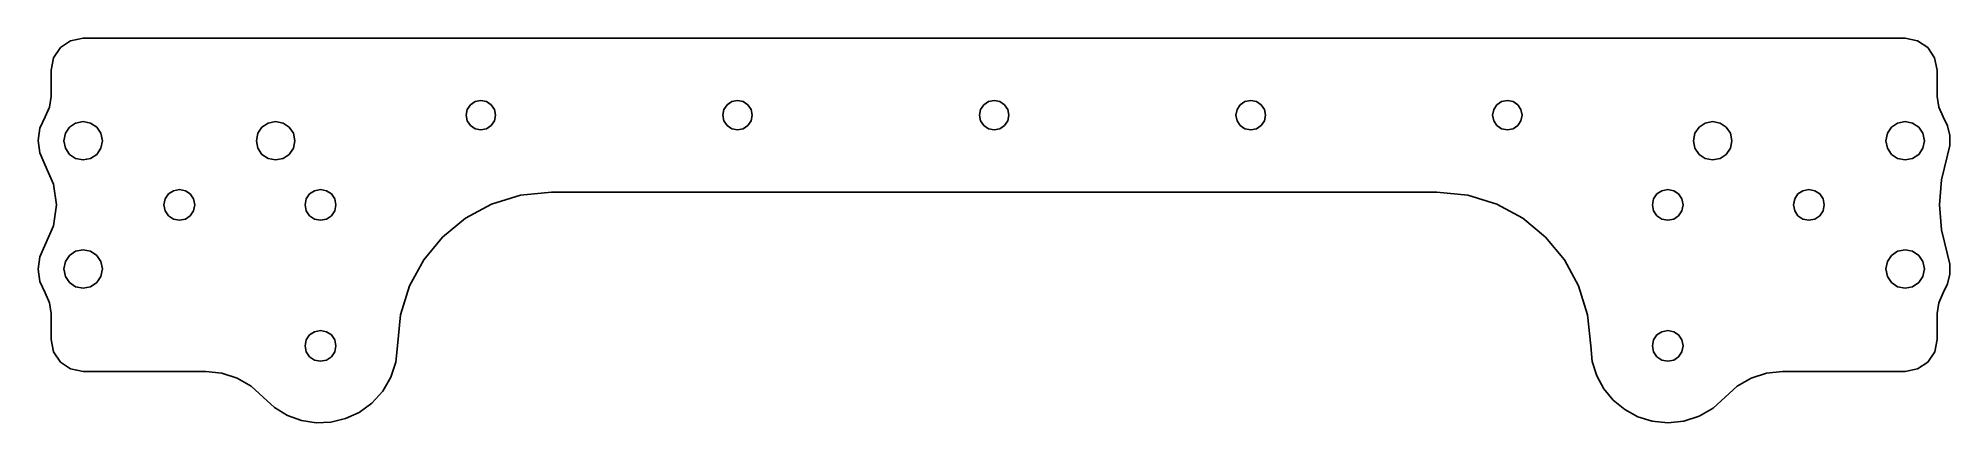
# Model space of a CAD drawing. Extents: x 0 to 149, y 0 to 30.
import ezdxf

# ---------------------------------------------------------------- set-up
doc = ezdxf.new("R2010")
doc.units = 0

msp = doc.modelspace()

# ---------------------------------------------------------------- linework, layer by layer
at = {"layer": 'Layer 1'}
for p, q in [((2.703836, 29.979788), (1.908794, 29.44412)), ((3.67716, 30.1762), (2.703836, 29.979788)), ((145.67524, 30.17616), (3.67716, 30.1762)), ((146.648348, 29.979748), (145.67524, 30.17616)), ((147.442916, 29.44408), (146.648348, 29.979748)), ((1.37265, 28.649552), (1.17602, 27.67644)), ((1.908794, 29.44412), (1.37265, 28.649552)), ((147.978586, 28.649513), (147.442916, 29.44408)), ((148.175, 27.6764), (147.978586, 28.649513)), ((1.17602, 27.67644), (1.17602, 25.641)), ((148.175, 25.64105), (148.175, 27.6764)), ((1.17602, 25.641), (1.05837, 24.808669)), ((34.67598, 25.32687), (34.228398, 25.236414)), ((35.123777, 25.236414), (34.67598, 25.32687)), ((54.67548, 25.32687), (54.227898, 25.236414)), ((55.123277, 25.236414), (54.67548, 25.32687)), ((74.67626, 25.32687), (74.228462, 25.236414)), ((75.12384, 25.236414), (74.67626, 25.32687)), ((94.67576, 25.32687), (94.227963, 25.236414)), ((95.123557, 25.236414), (94.67576, 25.32687)), ((114.67529, 25.32687), (114.227705, 25.236414)), ((115.123085, 25.236414), (114.67529, 25.32687)), ((148.292649, 24.808719), (148.175, 25.64105)), ((0.714377, 24.04248), (0.312636, 23.145828)), ((1.05837, 24.808669), (0.714377, 24.04248)), ((33.616939, 24.624001), (33.5267, 24.1762)), ((33.5267, 24.1762), (33.61694, 23.729203)), ((33.5267, 24.1762), (33.5267, 24.1762)), ((33.863112, 24.989765), (33.616939, 24.624001)), ((34.228398, 25.236414), (33.863112, 24.989765)), ((35.489538, 24.989765), (35.123777, 25.236414)), ((35.736185, 24.624001), (35.489538, 24.989765)), ((35.82664, 24.1762), (35.736185, 24.624001)), ((35.736185, 23.729203), (35.82664, 24.1762)), ((53.616439, 24.624001), (53.5262, 24.1762)), ((53.5262, 24.1762), (53.61644, 23.729203)), ((53.5262, 24.1762), (53.5262, 24.1762)), ((53.862612, 24.989765), (53.616439, 24.624001)), ((54.227898, 25.236414), (53.862612, 24.989765)), ((55.489038, 24.989765), (55.123277, 25.236414)), ((55.735685, 24.624001), (55.489038, 24.989765)), ((55.82614, 24.1762), (55.735685, 24.624001)), ((55.735685, 23.729203), (55.82614, 24.1762)), ((73.616055, 24.624001), (73.5256, 24.1762)), ((73.5256, 24.1762), (73.616055, 23.729203)), ((73.5256, 24.1762), (73.5256, 24.1762)), ((73.862701, 24.989765), (73.616055, 24.624001)), ((74.228462, 25.236414), (73.862701, 24.989765)), ((75.489127, 24.989765), (75.12384, 25.236414)), ((75.7353, 24.624001), (75.489127, 24.989765)), ((75.82554, 24.1762), (75.7353, 24.624001)), ((75.735301, 23.729203), (75.82554, 24.1762)), ((93.615555, 24.624001), (93.5251, 24.1762)), ((93.5251, 24.1762), (93.615555, 23.729203)), ((93.5251, 24.1762), (93.5251, 24.1762)), ((93.862202, 24.989765), (93.615555, 24.624001)), ((94.227963, 25.236414), (93.862202, 24.989765)), ((95.489318, 24.989765), (95.123557, 25.236414)), ((95.735965, 24.624001), (95.489318, 24.989765)), ((95.82642, 24.1762), (95.735965, 24.624001)), ((95.735965, 23.729203), (95.82642, 24.1762)), ((113.61624, 24.624001), (113.526, 24.1762)), ((113.526, 24.1762), (113.61624, 23.729203)), ((113.526, 24.1762), (113.526, 24.1762)), ((113.862415, 24.989765), (113.61624, 24.624001)), ((114.227705, 25.236414), (113.862415, 24.989765)), ((115.488846, 24.989765), (115.123085, 25.236414)), ((115.735494, 24.624001), (115.488846, 24.989765)), ((115.82595, 24.1762), (115.735494, 24.624001)), ((115.735494, 23.729203), (115.82595, 24.1762)), ((148.63664, 24.04253), (148.292649, 24.808719)), ((148.976607, 23.337834), (148.63664, 24.04253)), ((0.312636, 23.145828), (0.176253, 22.19091)), ((2.294355, 22.760484), (2.17634, 22.1766)), ((2.616105, 23.237524), (2.294355, 22.760484)), ((3.093141, 23.559274), (2.616105, 23.237524)), ((3.67702, 23.67729), (3.093141, 23.559274)), ((4.260687, 23.559274), (3.67702, 23.67729)), ((4.737252, 23.237524), (4.260687, 23.559274)), ((5.058529, 22.760484), (4.737252, 23.237524)), ((5.17633, 22.1766), (5.058529, 22.760484)), ((17.294122, 22.760484), (17.1763, 22.1766)), ((17.615548, 23.237524), (17.294122, 22.760484)), ((18.09252, 23.559274), (17.615548, 23.237524)), ((18.67698, 23.67729), (18.09252, 23.559274)), ((19.260641, 23.559274), (18.67698, 23.67729)), ((19.737204, 23.237524), (19.260641, 23.559274)), ((20.058479, 22.760484), (19.737204, 23.237524)), ((20.17628, 22.1766), (20.058479, 22.760484)), ((33.61694, 23.729203), (33.863113, 23.363851)), ((33.863113, 23.363851), (34.2284, 23.117354)), ((34.2284, 23.117354), (34.67598, 23.02692)), ((34.67598, 23.02692), (35.123778, 23.117354)), ((35.123778, 23.117354), (35.489538, 23.363851)), ((35.489538, 23.363851), (35.736185, 23.729203)), ((53.61644, 23.729203), (53.862613, 23.363851)), ((53.862613, 23.363851), (54.2279, 23.117354)), ((54.2279, 23.117354), (54.67548, 23.02692)), ((54.67548, 23.02692), (55.123278, 23.117354)), ((55.123278, 23.117354), (55.489038, 23.363851)), ((55.489038, 23.363851), (55.735685, 23.729203)), ((73.616055, 23.729203), (73.862702, 23.363851)), ((73.862702, 23.363851), (74.228463, 23.117354)), ((74.228463, 23.117354), (74.67626, 23.02692)), ((74.67626, 23.02692), (75.123842, 23.117354)), ((75.123842, 23.117354), (75.489128, 23.363851)), ((75.489128, 23.363851), (75.735301, 23.729203)), ((93.615555, 23.729203), (93.862203, 23.363851)), ((93.862203, 23.363851), (94.227964, 23.117354)), ((94.227964, 23.117354), (94.67576, 23.02692)), ((94.67576, 23.02692), (95.123558, 23.117354)), ((95.123558, 23.117354), (95.489318, 23.363851)), ((95.489318, 23.363851), (95.735965, 23.729203)), ((113.61624, 23.729203), (113.862415, 23.363851)), ((113.862415, 23.363851), (114.227705, 23.117354)), ((114.227705, 23.117354), (114.67529, 23.02692)), ((114.67529, 23.02692), (115.123085, 23.117354)), ((115.123085, 23.117354), (115.488846, 23.363851)), ((115.488846, 23.363851), (115.735494, 23.729203)), ((129.293017, 22.760484), (129.175, 22.1766)), ((129.61477, 23.237524), (129.293017, 22.760484)), ((130.09181, 23.559274), (129.61477, 23.237524)), ((130.67569, 23.67729), (130.09181, 23.559274)), ((131.259353, 23.559274), (130.67569, 23.67729)), ((131.735915, 23.237524), (131.259353, 23.559274)), ((132.05719, 22.760484), (131.735915, 23.237524)), ((132.17499, 22.1766), (132.05719, 22.760484)), ((144.293016, 22.760484), (144.175, 22.1766)), ((144.614765, 23.237524), (144.293016, 22.760484)), ((145.091802, 23.559274), (144.614765, 23.237524)), ((145.67568, 23.67729), (145.091802, 23.559274)), ((146.259344, 23.559274), (145.67568, 23.67729)), ((146.73591, 23.237524), (146.259344, 23.559274)), ((147.057188, 22.760484), (146.73591, 23.237524)), ((147.17499, 22.1766), (147.057188, 22.760484)), ((149.150823, 22.584564), (148.976607, 23.337834)), ((149.155797, 21.811656), (149.150823, 22.584564)), ((0.176253, 22.19091), (0.305487, 21.234702)), ((0.305487, 21.234702), (0.700596, 20.33418)), ((2.17634, 22.1766), (2.294356, 21.592938)), ((2.17634, 22.1766), (2.17634, 22.1766)), ((2.294356, 21.592938), (2.616106, 21.116375)), ((2.616106, 21.116375), (3.093143, 20.7951)), ((4.260684, 20.7951), (4.73725, 21.116375)), ((4.73725, 21.116375), (5.058529, 21.592938)), ((5.058529, 21.592938), (5.17633, 22.1766)), ((17.1763, 22.1766), (17.294122, 21.592938)), ((17.1763, 22.1766), (17.1763, 22.1766)), ((17.294122, 21.592938), (17.615549, 21.116375)), ((17.615549, 21.116375), (18.092522, 20.7951)), ((19.260643, 20.7951), (19.737205, 21.116375)), ((19.737205, 21.116375), (20.05848, 21.592938)), ((20.05848, 21.592938), (20.17628, 22.1766)), ((129.175, 22.1766), (129.293017, 21.592938)), ((129.175, 22.1766), (129.175, 22.1766)), ((129.293017, 21.592938), (129.61477, 21.116375)), ((129.61477, 21.116375), (130.09181, 20.7951)), ((131.259353, 20.7951), (131.735915, 21.116375)), ((131.735915, 21.116375), (132.05719, 21.592938)), ((132.05719, 21.592938), (132.17499, 22.1766)), ((144.175, 22.1766), (144.293016, 21.592938)), ((144.175, 22.1766), (144.175, 22.1766)), ((144.293016, 21.592938), (144.614765, 21.116375)), ((144.614765, 21.116375), (145.091802, 20.7951)), ((146.259344, 20.7951), (146.73591, 21.116375)), ((146.73591, 21.116375), (147.057188, 21.592938)), ((147.057188, 21.592938), (147.17499, 22.1766)), ((148.506675, 19.132037), (148.98804, 21.04805)), ((148.98804, 21.04805), (149.155797, 21.811656)), ((0.700596, 20.33418), (1.374201, 18.80322)), ((3.093143, 20.7951), (3.67702, 20.6773)), ((3.67702, 20.6773), (4.260684, 20.7951)), ((18.092522, 20.7951), (18.67698, 20.6773)), ((18.67698, 20.6773), (19.260643, 20.7951)), ((130.09181, 20.7951), (130.67569, 20.6773)), ((130.67569, 20.6773), (131.259353, 20.7951)), ((145.091802, 20.7951), (145.67568, 20.6773)), ((145.67568, 20.6773), (146.259344, 20.7951)), ((1.374201, 18.80322), (1.598736, 17.176401)), ((10.327602, 18.025796), (10.070361, 17.644274)), ((10.709124, 18.283038), (10.327602, 18.025796)), ((11.1763, 18.37737), (10.709124, 18.283038)), ((11.643476, 18.283038), (11.1763, 18.37737)), ((12.024998, 18.025796), (11.643476, 18.283038)), ((12.282239, 17.644274), (12.024998, 18.025796)), ((21.327955, 18.025796), (21.071037, 17.644274)), ((21.709413, 18.283038), (21.327955, 18.025796)), ((22.17717, 18.37737), (21.709413, 18.283038)), ((22.643548, 18.283038), (22.17717, 18.37737)), ((23.024661, 18.025796), (22.643548, 18.283038)), ((23.281751, 17.644274), (23.024661, 18.025796)), ((35.505162, 17.233373), (37.757633, 17.932501)), ((37.757633, 17.932501), (40.17594, 18.17626)), ((40.17594, 18.17626), (109.176, 18.1762)), ((109.176, 18.1762), (111.594296, 17.932443)), ((111.594296, 17.932443), (113.846761, 17.233319)), ((126.32657, 18.025796), (126.06933, 17.644274)), ((126.708092, 18.283038), (126.32657, 18.025796)), ((127.17527, 18.37737), (126.708092, 18.283038)), ((127.642444, 18.283038), (127.17527, 18.37737)), ((128.023966, 18.025796), (127.642444, 18.283038)), ((128.281208, 17.644274), (128.023966, 18.025796)), ((137.326574, 18.025796), (137.069332, 17.644274)), ((137.708096, 18.283038), (137.326574, 18.025796)), ((138.17527, 18.37737), (137.708096, 18.283038)), ((138.642449, 18.283038), (138.17527, 18.37737)), ((139.023975, 18.025796), (138.642449, 18.283038)), ((139.281218, 17.644274), (139.023975, 18.025796)), ((148.34622, 17.176623), (148.506675, 19.132037)), ((1.598736, 17.176401), (1.374201, 15.549585)), ((10.070361, 17.644274), (9.97603, 17.1771)), ((9.97603, 17.1771), (10.070361, 16.709921)), ((9.97603, 17.1771), (9.97603, 17.1771)), ((10.070361, 16.709921), (10.327602, 16.328395)), ((12.024998, 16.328395), (12.282239, 16.709921)), ((12.37657, 17.1771), (12.282239, 17.644274)), ((12.282239, 16.709921), (12.37657, 17.1771)), ((21.071037, 17.644274), (20.9769, 17.1771)), ((20.9769, 17.1771), (21.071037, 16.709921)), ((20.9769, 17.1771), (20.9769, 17.1771)), ((21.071037, 16.709921), (21.327955, 16.328395)), ((23.024662, 16.328395), (23.281751, 16.709921)), ((23.37606, 17.1771), (23.281751, 17.644274)), ((23.281751, 16.709921), (23.37606, 17.1771)), ((33.466796, 16.127097), (35.505162, 17.233373)), ((113.846761, 17.233319), (115.885126, 16.127048)), ((126.06933, 17.644274), (125.975, 17.1771)), ((125.975, 17.1771), (126.06933, 16.709921)), ((125.975, 17.1771), (125.975, 17.1771)), ((126.06933, 16.709921), (126.32657, 16.328395)), ((128.023966, 16.328395), (128.281208, 16.709921)), ((128.37554, 17.1771), (128.281208, 17.644274)), ((128.281208, 16.709921), (128.37554, 17.1771)), ((137.069332, 17.644274), (136.975, 17.1771)), ((136.975, 17.1771), (137.069332, 16.709921)), ((136.975, 17.1771), (136.975, 17.1771)), ((137.069332, 16.709921), (137.326574, 16.328395)), ((139.023975, 16.328395), (139.281218, 16.709921)), ((139.37555, 17.1771), (139.281218, 17.644274)), ((139.281218, 16.709921), (139.37555, 17.1771)), ((148.506675, 15.221467), (148.34622, 17.176623)), ((1.374201, 15.549585), (0.700596, 14.01863)), ((10.327602, 16.328395), (10.709124, 16.071152)), ((10.709124, 16.071152), (11.1763, 15.97682)), ((11.1763, 15.97682), (11.643476, 16.071152)), ((11.643476, 16.071152), (12.024998, 16.328395)), ((21.327955, 16.328395), (21.709413, 16.071152)), ((21.709413, 16.071152), (22.17717, 15.97682)), ((22.17717, 15.97682), (22.64355, 16.071152)), ((22.64355, 16.071152), (23.024662, 16.328395)), ((31.690804, 14.661895), (33.466796, 16.127097)), ((115.885126, 16.127048), (117.661121, 14.66185)), ((126.32657, 16.328395), (126.708092, 16.071152)), ((126.708092, 16.071152), (127.17527, 15.97682)), ((127.17527, 15.97682), (127.642444, 16.071152)), ((127.642444, 16.071152), (128.023966, 16.328395)), ((137.326574, 16.328395), (137.708096, 16.071152)), ((137.708096, 16.071152), (138.17527, 15.97682)), ((138.17527, 15.97682), (138.642449, 16.071152)), ((138.642449, 16.071152), (139.023975, 16.328395)), ((148.98804, 13.30623), (148.506675, 15.221467)), ((0.700596, 14.01863), (0.305487, 13.118896)), ((3.093141, 13.559058), (2.616105, 13.237633)), ((3.67702, 13.67688), (3.093141, 13.559058)), ((4.260687, 13.559058), (3.67702, 13.67688)), ((4.737252, 13.237633), (4.260687, 13.559058)), ((30.225454, 12.885989), (31.690804, 14.661895)), ((117.661121, 14.66185), (119.126476, 12.885946)), ((145.091802, 13.559058), (144.614765, 13.237633)), ((145.67568, 13.67688), (145.091802, 13.559058)), ((146.259344, 13.559058), (145.67568, 13.67688)), ((146.73591, 13.237633), (146.259344, 13.559058)), ((0.305487, 13.118896), (0.176253, 12.163095)), ((0.176253, 12.163095), (0.312636, 11.208329)), ((2.294355, 12.76066), (2.17634, 12.1762)), ((2.17634, 12.1762), (2.294356, 11.592536)), ((2.17634, 12.1762), (2.17634, 12.1762)), ((2.616105, 13.237633), (2.294355, 12.76066)), ((5.058529, 12.76066), (4.737252, 13.237633)), ((5.17633, 12.1762), (5.058529, 12.76066)), ((5.058529, 11.592536), (5.17633, 12.1762)), ((29.119014, 10.847599), (30.225454, 12.885989)), ((119.126476, 12.885946), (120.23292, 10.847556)), ((144.293016, 12.76066), (144.175, 12.1762)), ((144.175, 12.1762), (144.293016, 11.592536)), ((144.175, 12.1762), (144.175, 12.1762)), ((144.614765, 13.237633), (144.293016, 12.76066)), ((147.057188, 12.76066), (146.73591, 13.237633)), ((147.17499, 12.1762), (147.057188, 12.76066)), ((147.057188, 11.592536), (147.17499, 12.1762)), ((149.155797, 12.541847), (148.98804, 13.30623)), ((149.150823, 11.768681), (149.155797, 12.541847)), ((0.312636, 11.208329), (0.714377, 10.3117)), ((2.294356, 11.592536), (2.616106, 11.11597)), ((2.616106, 11.11597), (3.093143, 10.794692)), ((3.093143, 10.794692), (3.67702, 10.67689)), ((3.67702, 10.67689), (4.260684, 10.794692)), ((4.260684, 10.794692), (4.73725, 11.11597)), ((4.73725, 11.11597), (5.058529, 11.592536)), ((28.419753, 8.594949), (29.119014, 10.847599)), ((120.23292, 10.847556), (120.932185, 8.594901)), ((144.293016, 11.592536), (144.614765, 11.11597)), ((144.614765, 11.11597), (145.091802, 10.794692)), ((145.091802, 10.794692), (145.67568, 10.67689)), ((145.67568, 10.67689), (146.259344, 10.794692)), ((146.259344, 10.794692), (146.73591, 11.11597)), ((146.73591, 11.11597), (147.057188, 11.592536)), ((148.63664, 10.31175), (148.976607, 11.01567)), ((148.976607, 11.01567), (149.150823, 11.768681)), ((0.714377, 10.3117), (1.05837, 9.54448)), ((1.05837, 9.54448), (1.17602, 8.71318)), ((148.175, 8.71323), (148.292649, 9.54453)), ((148.292649, 9.54453), (148.63664, 10.31175)), ((1.17602, 8.71318), (1.17602, 6.67649)), ((28.17594, 6.17626), (28.419753, 8.594949)), ((120.932185, 8.594901), (121.176, 6.1762)), ((148.17576, 6.67649), (148.175, 8.71323)), ((1.17602, 6.67649), (1.37265, 5.703378)), ((21.071037, 6.643438), (20.9769, 6.17626)), ((20.9769, 6.17626), (21.071037, 5.709298)), ((20.9769, 6.17626), (20.9769, 6.17626)), ((21.327955, 7.02496), (21.071037, 6.643438)), ((21.709413, 7.2822), (21.327955, 7.02496)), ((22.17717, 7.37653), (21.709413, 7.2822)), ((22.643548, 7.2822), (22.17717, 7.37653)), ((23.024661, 7.02496), (22.643548, 7.2822)), ((23.281751, 6.643438), (23.024661, 7.02496)), ((23.37606, 6.17626), (23.281751, 6.643438)), ((23.281751, 5.709298), (23.37606, 6.17626)), ((28.042379, 4.917315), (28.17594, 6.17626)), ((121.176, 6.1762), (121.297878, 4.967252)), ((126.06933, 6.643438), (125.975, 6.17626)), ((125.975, 6.17626), (126.06933, 5.709298)), ((125.975, 6.17626), (125.975, 6.17626)), ((126.32657, 7.02496), (126.06933, 6.643438)), ((126.708092, 7.2822), (126.32657, 7.02496)), ((127.17527, 7.37653), (126.708092, 7.2822)), ((127.642444, 7.2822), (127.17527, 7.37653)), ((128.023966, 7.02496), (127.642444, 7.2822)), ((128.281208, 6.643438), (128.023966, 7.02496)), ((128.37554, 6.17626), (128.281208, 6.643438)), ((128.281208, 5.709298), (128.37554, 6.17626)), ((147.979346, 5.703378), (148.17576, 6.67649)), ((1.37265, 5.703378), (1.908794, 4.90881)), ((1.908794, 4.90881), (2.703836, 4.373143)), ((21.071037, 5.709298), (21.327955, 5.32825)), ((21.327955, 5.32825), (21.709413, 5.071485)), ((21.709413, 5.071485), (22.17717, 4.97737)), ((22.17717, 4.97737), (22.64355, 5.071485)), ((22.64355, 5.071485), (23.024662, 5.32825)), ((23.024662, 5.32825), (23.281751, 5.709298)), ((27.653149, 3.726971), (28.042379, 4.917315)), ((121.297878, 4.967252), (121.64744, 3.841116)), ((126.06933, 5.709298), (126.32657, 5.32825)), ((126.32657, 5.32825), (126.708092, 5.071485)), ((126.708092, 5.071485), (127.17527, 4.97737)), ((127.17527, 4.97737), (127.642444, 5.071485)), ((127.642444, 5.071485), (128.023966, 5.32825)), ((128.023966, 5.32825), (128.281208, 5.709298)), ((146.649108, 4.373143), (147.443676, 4.90881)), ((147.443676, 4.90881), (147.979346, 5.703378)), ((2.703836, 4.373143), (3.67716, 4.17673)), ((3.67716, 4.17673), (13.2325, 4.17673)), ((13.2325, 4.17673), (14.491445, 4.043167)), ((14.491445, 4.043167), (15.681789, 3.653934)), ((15.681789, 3.653934), (16.76542, 3.026214)), ((16.76542, 3.026214), (17.70423, 2.17719)), ((27.025432, 2.64334), (27.653149, 3.726971)), ((121.64744, 3.841116), (122.200575, 2.821949)), ((131.64771, 2.17713), (132.586521, 3.026154)), ((132.586521, 3.026154), (133.670155, 3.653874)), ((133.670155, 3.653874), (134.860499, 4.043107)), ((134.860499, 4.043107), (136.11944, 4.17667)), ((136.11944, 4.17667), (145.676, 4.17673)), ((145.676, 4.17673), (146.649108, 4.373143)), ((17.70423, 2.17719), (18.601208, 1.356881)), ((25.193972, 0.989273), (26.17641, 1.70453)), ((26.17641, 1.70453), (27.025432, 2.64334)), ((122.200575, 2.821949), (122.933173, 1.93391)), ((122.933173, 1.93391), (123.821122, 1.201159)), ((130.708899, 1.327314), (131.64771, 2.17713)), ((18.601208, 1.356881), (19.612664, 0.750319)), ((19.612664, 0.750319), (20.704508, 0.359377)), ((20.704508, 0.359377), (21.842651, 0.185928)), ((21.842651, 0.185928), (22.993003, 0.231845)), ((22.993003, 0.231845), (24.121473, 0.499002)), ((24.121473, 0.499002), (25.193972, 0.989273)), ((123.821122, 1.201159), (124.840313, 0.647854)), ((124.840313, 0.647854), (125.966636, 0.298155)), ((125.966636, 0.298155), (127.17598, 0.17622)), ((127.17598, 0.17622), (128.434921, 0.309804)), ((128.434921, 0.309804), (129.625265, 0.699188)), ((129.625265, 0.699188), (130.708899, 1.327314))]:
    msp.add_line(p, q, dxfattribs=at)

doc.saveas('drawing.dxf')
